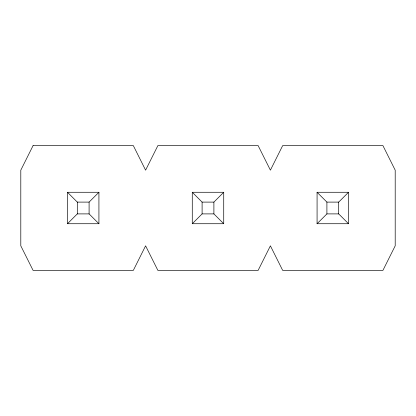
<?xml version="1.0" encoding="UTF-8"?>
<svg xmlns="http://www.w3.org/2000/svg" width="416" height="416" viewBox="0 0 416 416"><rect width="100%" height="100%" fill="white"/><g stroke="black" fill="none" stroke-linecap="round" stroke-linejoin="round"><path stroke-width="0.62" d="M67.475 223.725L77.303 213.897L77.303 202.103L67.475 192.275L98.925 192.275L98.925 223.725L67.475 223.725L67.475 192.275M98.925 223.725L89.097 213.897L89.097 202.103L98.925 192.275M192.275 223.725L202.103 213.897L213.897 213.897L223.725 223.725L223.725 192.275L192.275 192.275L192.275 223.725L223.725 223.725M192.275 192.275L202.103 202.103L213.897 202.103L223.725 192.275M317.075 223.725L326.903 213.897L326.903 202.103L317.075 192.275L348.525 192.275L348.525 223.725L317.075 223.725L317.075 192.275M348.525 223.725L338.697 213.897L338.697 202.103L348.525 192.275M77.303 202.103L89.097 202.103M326.903 202.103L338.697 202.103M77.303 213.897L89.097 213.897M326.903 213.897L338.697 213.897M213.897 202.103L213.897 213.897M202.103 202.103L202.103 213.897M33.082 145.6L20.8 170.165L20.8 245.835L33.082 270.4L133.318 270.4L145.6 245.835L157.882 270.4L258.118 270.4L270.4 245.835L282.682 270.4L382.918 270.4L395.2 245.835L395.2 170.165L382.918 145.6L282.682 145.6L270.4 170.165L258.118 145.6L157.882 145.6L145.6 170.165L133.318 145.6L33.082 145.6"/></g></svg>
